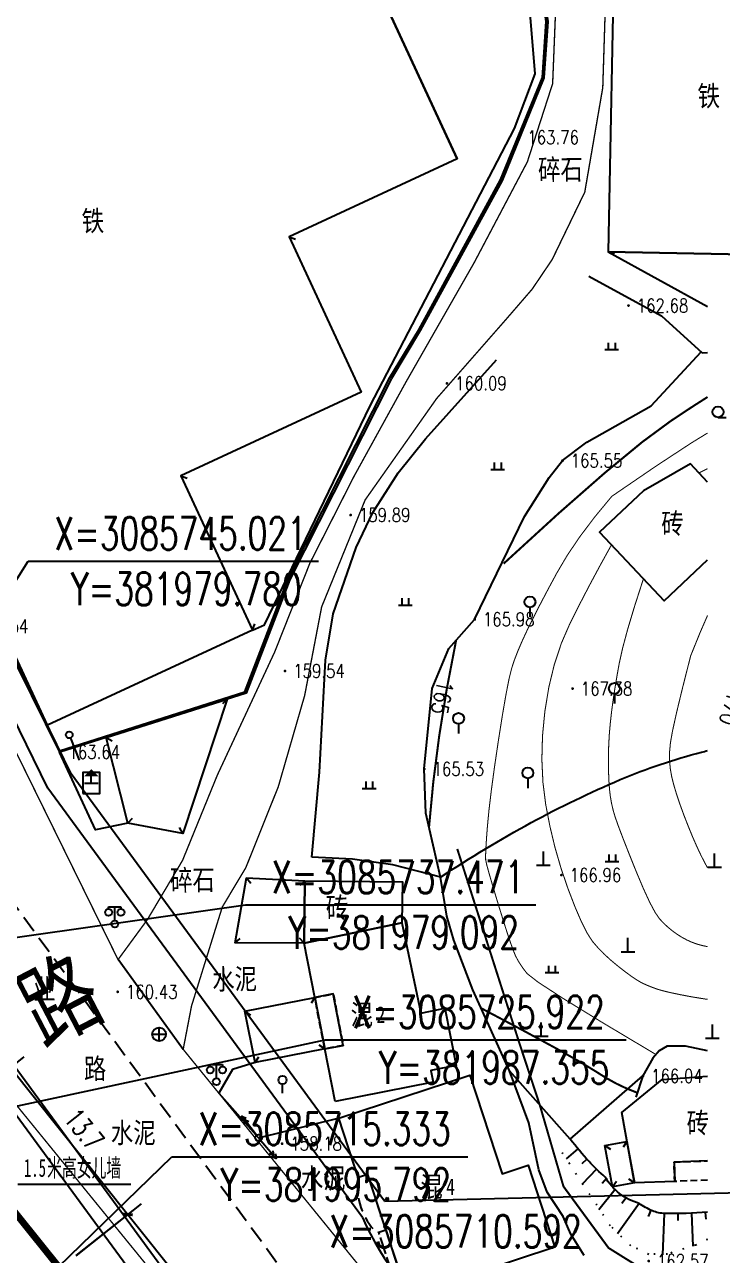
# Model space of a CAD drawing. Extents: x -809667 to 586099, y 3084146 to 3634412.
# Drawn here: x 381993.3 to 382044.3, y 3085716.2 to 3085806.1 of the extents above; entities that cross this region are included whole.
import ezdxf
from ezdxf.enums import TextEntityAlignment as Align

# ---------------------------------------------------------------- set-up
doc = ezdxf.new("R2010")
doc.units = 0
doc.header["$LTSCALE"] = 0.5
doc.header["$PDSIZE"] = 0.2
for name, pattern in [('DASHDOT', [25.4, 12.7, -6.35, 0, -6.35]), ('DASHED', [0.75, 0.5, -0.25]), ('X3', [5, 4, -1]), ('X32', [1.5, 1, -0.5]), ('X39', [3, 2.5, -0.5]), ('X4', [1.6, 0, -1.6]), ('X5', [3, 2, -1])]:
    doc.linetypes.add(name, pattern=pattern)
doc.layers.get('0').update_dxf_attribs({"linetype": 'CONTINUOUS'})
doc.layers.get('Defpoints').update_dxf_attribs({"linetype": 'CONTINUOUS'})
for name, color, linetype in [('0-人行道线', 46, 'CONTINUOUS'), ('DIM_COOR', 3, 'CONTINUOUS'), ('DIM_LEAD', 3, 'CONTINUOUS'), ('dxt', 252, 'CONTINUOUS'), ('GCD', 252, 'CONTINUOUS'), ('PUB_DIM', 3, 'CONTINUOUS'), ('RD-中线', 1, 'DASHDOT'), ('建筑', 7, 'CONTINUOUS'), ('文字', 7, 'CONTINUOUS'), ('道路', 4, 'CONTINUOUS')]:
    doc.layers.add(name, color=color, linetype=linetype)
doc.styles.add('-宋体', font='', dxfattribs={"width": 0.6})
doc.styles.add('_TCH_DIM', font='SIMPLEX', dxfattribs={"bigfont": 'GBCBIG'})
doc.styles.add('_TCH_DIM_T3', font='SIMPLEX', dxfattribs={"width": 0.705882, "bigfont": 'GBCBIG'})
doc.styles.add('DIMST', font='', dxfattribs={"width": 0.8})
doc.styles.add('HZ', font='', dxfattribs={"width": 0.8})
doc.styles.get("Standard").update_dxf_attribs({"font": 'rs.shx', "bigfont": 'hztxt.shx'})
doc.styles.get('-宋体').set_extended_font_data('NSimSun')
doc.styles.get('DIMST').set_extended_font_data('SimSun')
doc.styles.get('HZ').set_extended_font_data('NSimSun')
doc.linetypes.add('10421', pattern='A,2,[150,AAA.SHX,S=1,R=0,X=0,Y=1],1e-11', length=2)
doc.linetypes.add('10422', pattern='A,2,[150,AAA.SHX,S=1,R=0,X=0,Y=1],2,[177,AAA.SHX,S=1,R=0,X=0,Y=0.8],1e-09', length=4)
doc.linetypes.add('1161', pattern='A,0,[149,AAA.SHX,S=0.15,R=0,X=0,Y=0],-1.6', length=1.6)
doc.linetypes.add('444', pattern='A,4.5,[145,AAA.SHX,S=1,R=0,X=0,Y=1],4.5,-0.5,[146,AAA.SHX,S=1,R=0,X=0,Y=0],-0.5', length=10)
doc.dimstyles.new('_TCH_ARCH&&1', dxfattribs={"dimtxt": 1.4875, "dimasz": 0.5, "dimexe": 1.25, "dimexo": 1.5, "dimgap": 0.63125, "dimtad": 1, "dimdec": 1, "dimzin": 0, "dimdsep": 46, "dimtxsty": '_TCH_DIM_T3', "dimblk": 'ARCHTICK', "dimcen": 0.09, "dimclrt": 7, "dimazin": 2, "dimtfac": 1, "dimtdec": 1, "dimtix": 1, "dimtmove": 2, "dimatfit": 3, "dimfxl": 0, "dimtolj": 1, "dimtzin": 0, "dimarcsym": 0})

# ---------------------------------------------------------------- blocks, each defined once
blk = doc.blocks.new('gc025')
for p, q in [((-1, 0), (1, 0)), ((0, 0), (0, 1.04))]:
    blk.add_line(p, q)
blk.add_solid([(0, 2), (1, 1), (-1, 1)])
blk = doc.blocks.new('gc111')
for p, q in [((0, 0), (0, 2)), ((-1, 0), (1, 0))]:
    blk.add_line(p, q)
blk = doc.blocks.new('gc208')
blk.add_line((0, -0.8), (1.2, -0.8))
blk.add_circle((0, 0), 0.8)
blk = doc.blocks.new('gc125')
at = {"color": 0}
blk.add_line((0, 0.8), (0, 2.2), dxfattribs=at)
blk.add_circle((0, 0), 0.8, dxfattribs=at)
blk = doc.blocks.new('gc119')
at = {"color": 0}
for p, q in [((-1, 0), (1, 0)), ((-0.5, 1), (-0.5, 0)), ((0.5, 1), (0.5, 0))]:
    blk.add_line(p, q, dxfattribs=at)
blk = doc.blocks.new('gc325')
blk.add_line((0, 0), (0, 1.3))
blk.add_circle((0, 1.9), 0.6)
blk = doc.blocks.new('gc013a')
at = {"linetype": 'Continuous'}
blk.add_line((0.5, 0), (4, 0), dxfattribs=at)
at = {"linetype": 'Continuous', "flags": 128}
for points in [[(2.77, 0.35), (3.38, 0), (2.77, -0.35)], [(3.39, 0.35), (4, 0), (3.39, -0.35)]]:
    blk.add_lwpolyline(points, dxfattribs=at)
blk = doc.blocks.new('gc170')
at = {"linetype": 'Continuous'}
blk.add_circle((0, 0), 0.5, dxfattribs=at)
blk = doc.blocks.new('gc097')
at = {"color": 0}
for p, q in [((-0.9, 2.2), (-0.9, 2.5)), ((-0.9, 2.5), (0.9, 2.5)), ((0, 0.5), (0, 2.5)), ((0.9, 2.5), (0.9, 2.2))]:
    blk.add_line(p, q, dxfattribs=at)
for centre in [(-0.9, 1.7), (0.9, 1.7), (0, 0)]:
    blk.add_circle(centre, 0.5, dxfattribs=at)
blk = doc.blocks.new('gc013c')
at = {"linetype": 'Continuous'}
blk.add_line((0.5, 0), (4, 0), dxfattribs=at)
at = {"linetype": 'Continuous', "const_width": 0.15, "flags": 128}
blk.add_lwpolyline([(3.775, 0, 1), (3.925, 0, 1)], format="xyb", close=True, dxfattribs=at)
blk = doc.blocks.new('gc043')
for p, q in [((-1, 0), (1, 0)), ((0, -1), (0, 1))]:
    blk.add_line(p, q)
blk.add_circle((0, 0), 1)
blk = doc.blocks.new('GC200')
at = {"color": 0, "linetype": 'Continuous', "const_width": 0.2, "flags": 128}
blk.add_lwpolyline([(-0.1, 0, 1), (0.1, 0, 1)], format="xyb", close=True, dxfattribs=at)
blk = doc.blocks.new('_ArchTick')
at = {"color": 0, "linetype": 'ByBlock', "const_width": 0.4}
blk.add_lwpolyline([(-0.5, -0.5), (0.5, 0.5)], dxfattribs=at)
blk = doc.blocks.new('*D107')
at = {"layer": 'Defpoints', "color": 0, "linetype": 'Continuous', "transparency": 16777216}
for p in [(381995.909, 3085715.205), (382017.026, 3085698.898), (382012.071, 3085694.945)]:
    blk.add_point(p, dxfattribs=at)
at = {"layer": 'PUB_DIM', "color": 0, "linetype": 'Continuous', "lineweight": -2, "transparency": 16777216}
for p, q in [((381997.082, 3085716.14), (382001.841, 3085719.937)), ((382000.864, 3085719.157), (382017.026, 3085698.898)), ((382013.243, 3085695.88), (382018.003, 3085699.677))]:
    blk.add_line(p, q, dxfattribs=at)
at = {"layer": 'PUB_DIM', "color": 0, "linetype": 'Continuous', "lineweight": -2, "transparency": 16777216, "xscale": 0.5, "yscale": 0.5, "zscale": 0.5}
for p, rotation in [((382000.864, 3085719.157), 128.58050783308), ((382017.026, 3085698.898), 308.58050783308)]:
    blk.add_blockref('_ArchTick', p, dxfattribs=dict(at, rotation=rotation))
at = {"layer": 'PUB_DIM', "color": 7, "linetype": 'Continuous', "transparency": 16777216, "insert": (382010.02, 3085709.885), "char_height": 1.4875, "attachment_point": 5, "rotation": 308.58051, "style": '_TCH_DIM_T3'}
blk.add_mtext('\\A1;25.9', dxfattribs=at)
blk = doc.blocks.new('*D108')
at = {"layer": 'Defpoints', "color": 0, "linetype": 'Continuous', "transparency": 16777216}
for p in [(381987.355, 3085725.922), (382000.864, 3085719.157), (381995.906, 3085715.202)]:
    blk.add_point(p, dxfattribs=at)
at = {"layer": 'PUB_DIM', "color": 0, "linetype": 'Continuous', "lineweight": -2, "transparency": 16777216}
for p, q in [((381988.527, 3085726.858), (381993.29, 3085730.657)), ((381992.312, 3085729.877), (382000.864, 3085719.157)), ((381997.079, 3085716.138), (382001.841, 3085719.937))]:
    blk.add_line(p, q, dxfattribs=at)
at = {"layer": 'PUB_DIM', "color": 0, "linetype": 'Continuous', "lineweight": -2, "transparency": 16777216, "xscale": 0.5, "yscale": 0.5, "zscale": 0.5}
for p, rotation in [((381992.312, 3085729.877), 128.5805078336633), ((382000.864, 3085719.157), 308.5805078336633)]:
    blk.add_blockref('_ArchTick', p, dxfattribs=dict(at, rotation=rotation))
at = {"layer": 'PUB_DIM', "color": 7, "linetype": 'Continuous', "transparency": 16777216, "insert": (381997.663, 3085725.375), "char_height": 1.4875, "attachment_point": 5, "rotation": 308.58051, "style": '_TCH_DIM_T3'}
blk.add_mtext('\\A1;13.7', dxfattribs=at)

msp = doc.modelspace()

# ---------------------------------------------------------------- linework, layer by layer
at = {"layer": '0-人行道线', "linetype": 'Continuous', "flags": 128}
for points in [[(382019.612, 3085720.112), (381996.725, 3085751.341), (381939.133, 3085869.211), (381927.493, 3085893.326), (381914.055, 3085921)], [(382022.825, 3085685.277), (381981.257, 3085741.996)], [(382019.612, 3085720.112), (382050.759, 3085720.882)]]:
    msp.add_lwpolyline(points, dxfattribs=at)
at = {"layer": 'DIM_COOR', "color": 3, "linetype": 'Continuous'}
for p, q in [((381979.78, 3085745.021), (381993.568, 3085766.891)), ((381993.568, 3085766.891), (382014.776, 3085766.891)), ((381979.092, 3085737.471), (382009.46, 3085741.783)), ((382009.46, 3085741.783), (382030.668, 3085741.783)), ((381987.355, 3085725.922), (382015.271, 3085731.918)), ((382015.271, 3085731.918), (382037.271, 3085731.918)), ((381995.792, 3085715.333), (382004.06, 3085723.371)), ((382004.06, 3085723.371), (382025.708, 3085723.371))]:
    msp.add_line(p, q, dxfattribs=at)
at = {"layer": 'DIM_LEAD', "linetype": 'Continuous'}
msp.add_line((381992.817, 3085721.373), (382001.063, 3085721.373), dxfattribs=at)
at = {"layer": 'dxt', "color": 252, "linetype": 'Continuous'}
for p, q in [((382012.643, 3085790.6), (382013.113, 3085790.428)), ((382035.938, 3085789.5), (382036.421, 3085789.371)), ((382004.72, 3085773.136), (382005.19, 3085772.964)), ((382009.958, 3085761.842), (382010.13, 3085762.311)), ((382008.119, 3085756.818), (382007.764, 3085756.466)), ((381999.28, 3085754.006), (381999.717, 3085753.762)), ((382000.844, 3085747.75), (382001.187, 3085748.114)), ((382004.875, 3085747), (382004.621, 3085747.43)), ((382009.531, 3085743.75), (382009.843, 3085743.359)), ((382013.785, 3085743.538), (382013.421, 3085743.196)), ((382008.688, 3085739), (382009.072, 3085739.32)), ((382013.739, 3085738.974), (382013.388, 3085739.33)), ((382014.516, 3085734.999), (382014.237, 3085734.584)), ((382009.406, 3085734), (382009.821, 3085733.722)), ((382015.25, 3085731.246), (382014.835, 3085731.525)), ((382010.156, 3085730.25), (382010.434, 3085730.665)), ((382037.319, 3085724.487), (382037.035, 3085724.076)), ((382033.745, 3085723.939, 165.142), (382032.872, 3085723.215, 165.142)), ((382035.713, 3085724.195), (382036.124, 3085723.91)), ((382034.4, 3085723.183, 165.142), (382034.03, 3085722.847, 165.142)), ((382035.096, 3085722.465, 165.142), (382034.046, 3085721.372, 165.142)), ((382035.842, 3085721.799, 165.142), (382035.521, 3085721.415, 165.142)), ((382037.87, 3085721.452), (382037.459, 3085721.737)), ((382036.455, 3085720.963, 165.142), (382035.276, 3085719.483, 165.142)), ((382036.264, 3085721.16), (382036.548, 3085721.571)), ((382038.212, 3085719.96, 165.142), (382036.624, 3085717.742, 165.142)), ((382037.259, 3085720.358, 165.142), (382036.958, 3085719.959, 165.142)), ((382039.078, 3085719.463, 165.142), (382038.872, 3085719.006, 165.142)), ((382040.042, 3085719.223, 165.142), (382039.909, 3085716.189, 165.142)), ((382041.042, 3085719.219, 165.142), (382041.048, 3085718.719, 165.142)), ((382042.042, 3085719.245, 165.142), (382042.142, 3085716.84, 165.142)), ((382043.04, 3085719.302, 165.142), (382043.076, 3085718.803, 165.142))]:
    msp.add_line(p, q, dxfattribs=at)
at = {"layer": 'dxt', "color": 252, "linetype": 'X3', "flags": 128}
for points, const_width in [([(382000.139, 3085737.772), (382002.279, 3085740.692), (382004.853, 3085745.028), (382007.393, 3085751.255), (382011.587, 3085760.262), (382014.148, 3085766.729), (382017.379, 3085773.091), (382021.154, 3085779.945), (382026.141, 3085788.672), (382030.044, 3085796.069), (382031.893, 3085801.792), (382032.099, 3085806.929), (382030.795, 3085816.455), (382029.245, 3085822.716), (382027.467, 3085827.244), (382024.372, 3085833.135), (382020.945, 3085839.219), (382019.401, 3085842.769), (382018.972, 3085846.657), (382018.487, 3085855.274), (382018.004, 3085870.784), (382018.004, 3085875.169)], 0.1), ([(382030.955, 3085727.145), (382029.463, 3085731.667), (382024.924, 3085745.862)], 0.15), ([(382043.21, 3085711.35), (382039.783, 3085714.331), (382035.978, 3085716.703), (382032.685, 3085721.194), (382030.955, 3085727.145)], 0.15)]:
    msp.add_lwpolyline(points, dxfattribs=dict(at, const_width=const_width))
at = {"layer": 'dxt', "color": 252, "linetype": 'Continuous', "flags": 128}
for points in [[(382024.923, 3085796.294), (382012.643, 3085790.6), (382017.906, 3085779.25), (382004.72, 3085773.136), (382009.958, 3085761.842), (381994.986, 3085754.9), (381972.219, 3085804), (382012.656, 3085822.75), (382024.923, 3085796.294)], [(382012.656, 3085822.75), (382024.923, 3085796.294)], [(382036.406, 3085813), (382035.938, 3085789.5), (382052.248, 3085789.175), (382052.688, 3085811.25), (382044.625, 3085812.75)]]:
    msp.add_lwpolyline(points, close=True, dxfattribs=at)
for points, elevation in [([(382012.656, 3085822.75), (382024.923, 3085796.294), (382012.643, 3085790.6), (382017.906, 3085779.25), (382004.72, 3085773.136), (382009.958, 3085761.842), (382010.844, 3085762.25), (382018.563, 3085778.25), (382029.094, 3085798.5), (382030.625, 3085802.5), (382029.781, 3085812.5)], -857.4), ([(382043.21, 3085772.676), (382041.969, 3085774), (382038.53, 3085772.035), (382035.313, 3085769), (382040.031, 3085764), (382043.21, 3085767)], -851.948), ([(382043.21, 3085723.067), (382040.767, 3085722.974), (382040.821, 3085721.564), (382037.87, 3085721.452), (382036.937, 3085726.593), (382039.903, 3085729.017), (382043.21, 3085729.266)], -855.126)]:
    msp.add_lwpolyline(points, dxfattribs=dict(at, elevation=elevation))
at = {"layer": 'dxt', "color": 252, "linetype": '10422', "flags": 128}
msp.add_lwpolyline([(382030.888, 3085810.747), (382031.533, 3085806.339), (382031.257, 3085802.216), (382028.194, 3085794.718), (382022.225, 3085783.747), (382020.107, 3085780.251), (382012.679, 3085765.555), (382009.489, 3085757.254), (381995.896, 3085752.929), (381986.67, 3085771.529)], dxfattribs=at)
at = {"layer": 'dxt', "color": 252, "linetype": '444', "flags": 128}
for points in [[(381995.862, 3085753.037), (382009.403, 3085757.345), (382012.576, 3085765.601), (382020.008, 3085780.305), (382022.127, 3085783.803), (382028.092, 3085794.767), (382031.146, 3085802.241), (382031.419, 3085806.334), (382030.777, 3085810.723)], [(381986.676, 3085771.535), (381995.862, 3085753.037)]]:
    msp.add_lwpolyline(points, dxfattribs=at)
at = {"layer": 'dxt', "color": 252, "linetype": 'Continuous', "flags": 128}
for points, const_width in [([(382004.898, 3085731.216), (382005.508, 3085734.388), (382007.754, 3085741.616), (382009.478, 3085744.501), (382011.846, 3085750.406), (382013.774, 3085757.075), (382015.013, 3085763.545), (382018.194, 3085771.369), (382023.421, 3085778.782), (382028.477, 3085784.547), (382030.396, 3085786.768), (382031.861, 3085788.938), (382034.239, 3085793.856), (382035.555, 3085801.495), (382035.858, 3085811.135)], 0.1), ([(382039.365, 3085730.884), (382035.489, 3085733.198), (382032.641, 3085734.946), (382030.822, 3085736.13), (382030.032, 3085736.749), (382029.772, 3085737.082), (382029.543, 3085737.411), (382029.345, 3085737.735), (382029.178, 3085738.055), (382028.988, 3085738.519), (382028.721, 3085739.281), (382028.378, 3085740.338), (382027.958, 3085741.692), (382027.554, 3085743.028), (382027.259, 3085744.036), (382027.075, 3085744.713), (382027, 3085745.06), (382026.993, 3085745.352), (382027.012, 3085745.861), (382027.057, 3085746.586), (382027.128, 3085747.53), (382027.242, 3085748.71), (382027.413, 3085750.146), (382027.643, 3085751.839), (382027.93, 3085753.788), (382028.229, 3085755.676), (382028.49, 3085757.185), (382028.713, 3085758.314), (382028.9, 3085759.065), (382029.096, 3085759.658), (382029.349, 3085760.317), (382029.659, 3085761.042), (382030.026, 3085761.832), (382030.457, 3085762.711), (382030.963, 3085763.702), (382031.543, 3085764.805), (382032.196, 3085766.02), (382032.965, 3085767.324), (382033.892, 3085768.694), (382034.977, 3085770.131), (382036.22, 3085771.633)], 0.075), ([(382000.139, 3085737.772), (381984.589, 3085769.408)], 0.1), ([(382038.537, 3085765.583), (382038.5, 3085765.522)], 0.075), ([(382022.858, 3085747.435), (382023.17, 3085750.735), (382023.604, 3085754.115), (382024.161, 3085757.575), (382024.842, 3085761.114)], 0.15), ([(382038.058, 3085728.05), (382037.3, 3085728.354), (382036.543, 3085728.715), (382035.788, 3085729.132), (382035.034, 3085729.607), (382033.946, 3085730.272), (382032.19, 3085731.263), (382029.766, 3085732.579), (382026.674, 3085734.22)], 0.15), ([(382041.868, 3085686.008), (382027.002, 3085704.022), (382004.898, 3085731.216)], 0.1), ([(382028.431, 3085683.467), (382017.718, 3085696.414), (381990.89, 3085729.381), (381990.89, 3085729.381)], 0.1)]:
    msp.add_lwpolyline(points, dxfattribs=dict(at, const_width=const_width))
msp.add_lwpolyline([(382052.178, 3085785.66), (382052.248, 3085789.175), (382035.938, 3085789.5), (382043.21, 3085785.495)], dxfattribs=at)
at = {"layer": 'dxt', "color": 252, "linetype": '10421', "flags": 128}
for points in [[(382034.549, 3085787.716), (382039.841, 3085784.814), (382042.821, 3085782.126), (382043.21, 3085782.13)], [(382014.29, 3085745.27), (382014.864, 3085751.476), (382015.3, 3085759.657), (382015.851, 3085763.049), (382017.542, 3085767.879), (382018.759, 3085770.438), (382020.606, 3085773.354), (382022.605, 3085775.824), (382027.784, 3085781.606)], [(382023.712, 3085743.793), (382020.205, 3085744.688), (382017.261, 3085745.119), (382014.289, 3085745.27)]]:
    msp.add_lwpolyline(points, dxfattribs=at)
at = {"layer": 'dxt', "color": 252, "linetype": '10421', "elevation": 157.558, "flags": 128}
msp.add_lwpolyline([(382034.187, 3085716.16), (382033.233, 3085717.699), (382032.653, 3085719.005), (382031.491, 3085720.77), (382030.883, 3085722.422), (382030.157, 3085725.856), (382028.737, 3085729.637), (382026.07, 3085735.56), (382024.681, 3085739.19), (382024.168, 3085740.953), (382023.706, 3085743.795), (382022.618, 3085748.464), (382022.514, 3085751.705), (382023.094, 3085757.594), (382024.297, 3085760.5), (382026.192, 3085762.633), (382029.843, 3085770.158), (382031.638, 3085773.009), (382032.606, 3085774.236), (382034.383, 3085775.59), (382039.101, 3085778.248), (382042.756, 3085782.185)], dxfattribs=at)
at = {"layer": 'dxt', "color": 252, "linetype": 'Continuous'}
for points, const_width in [([(382043.21, 3085778.886), (382042.158, 3085778.215), (382040.536, 3085777.143), (382038.445, 3085775.601), (382035.71, 3085773.348), (382032.332, 3085770.385), (382028.312, 3085766.71)], 0.15), ([(382043.21, 3085776.256), (382042.013, 3085775.521), (382039.426, 3085773.823), (382036.22, 3085771.633)], 0.075), ([(382043.21, 3085773.655), (382042.589, 3085773.338)], 0.075), ([(382043.21, 3085734.87), (382043.071, 3085734.888), (382042.092, 3085735.046), (382041.229, 3085735.209), (382040.514, 3085735.359), (382039.947, 3085735.495), (382039.528, 3085735.618), (382039.193, 3085735.738), (382038.879, 3085735.863), (382038.585, 3085735.993), (382038.312, 3085736.129), (382038.012, 3085736.306), (382037.637, 3085736.56), (382037.187, 3085736.891), (382036.662, 3085737.299), (382036.126, 3085737.746), (382035.641, 3085738.191), (382035.208, 3085738.636), (382034.826, 3085739.08), (382034.446, 3085739.655), (382034.018, 3085740.491), (382033.542, 3085741.588), (382033.019, 3085742.946), (382032.506, 3085744.447), (382032.063, 3085745.973), (382031.691, 3085747.525), (382031.388, 3085749.101), (382031.183, 3085750.72), (382031.105, 3085752.397), (382031.152, 3085754.134), (382031.326, 3085755.93), (382031.618, 3085757.698), (382032.019, 3085759.353), (382032.531, 3085760.894), (382033.152, 3085762.323), (382033.849, 3085763.711), (382034.587, 3085765.132), (382035.366, 3085766.586), (382036.187, 3085768.073)], 0.075), ([(382043.21, 3085738.72), (382042.803, 3085738.807), (382042.395, 3085738.922), (382042.037, 3085739.055), (382041.682, 3085739.218), (382041.327, 3085739.411), (382040.975, 3085739.634), (382040.632, 3085739.882), (382040.306, 3085740.152), (382039.996, 3085740.443), (382039.704, 3085740.755), (382039.384, 3085741.217), (382038.988, 3085741.957), (382038.518, 3085742.977), (382037.972, 3085744.275), (382037.442, 3085745.597), (382037.015, 3085746.684), (382036.692, 3085747.539), (382036.472, 3085748.16), (382036.32, 3085748.668), (382036.198, 3085749.185), (382036.107, 3085749.709), (382036.045, 3085750.241), (382036.006, 3085750.8), (382035.981, 3085751.402), (382035.969, 3085752.048), (382035.97, 3085752.738), (382035.99, 3085753.465), (382036.033, 3085754.222), (382036.1, 3085755.009), (382036.19, 3085755.825), (382036.303, 3085756.674), (382036.435, 3085757.558), (382036.588, 3085758.477), (382036.76, 3085759.431), (382037.006, 3085760.54), (382037.378, 3085761.925), (382037.876, 3085763.586), (382038.5, 3085765.522)], 0.075), ([(382043.21, 3085762.92), (382042.668, 3085761.677), (382041.98, 3085759.98)], 0.075), ([(382043.21, 3085744.487), (382043.014, 3085744.837), (382042.719, 3085745.419), (382042.421, 3085746.055), (382042.117, 3085746.75), (382041.807, 3085747.503), (382041.49, 3085748.315), (382041.194, 3085749.124), (382040.945, 3085749.868), (382040.743, 3085750.546), (382040.589, 3085751.159), (382040.485, 3085751.748), (382040.435, 3085752.353), (382040.439, 3085752.974), (382040.498, 3085753.612), (382040.654, 3085754.494), (382040.953, 3085755.85), (382041.395, 3085757.678), (382041.98, 3085759.98)], 0.075)]:
    msp.add_lwpolyline(points, dxfattribs=dict(at, const_width=const_width))
at = {"layer": 'dxt', "color": 252, "linetype": 'Continuous', "flags": 128}
for points, elevation in [([(382008.119, 3085756.818), (382004.875, 3085747), (382000.844, 3085747.75), (381999.28, 3085754.006)], -859.261), ([(381997.575, 3085749.91), (381998.813, 3085749.923), (381998.798, 3085751.448), (381997.559, 3085751.435)], 160.504), ([(382013.785, 3085743.538), (382013.739, 3085738.974), (382008.688, 3085739), (382009.531, 3085743.75)], 66.132), ([(382013.739, 3085738.974), (382013.785, 3085743.538), (382020.913, 3085743.467), (382020.883, 3085740.46)], 66.132), ([(382016, 3085727.409), (382015.25, 3085731.246), (382016.594, 3085731.509), (382015.86, 3085735.262), (382014.516, 3085734.999), (382013.739, 3085738.974), (382020.883, 3085740.46), (382022.257, 3085733.854), (382024.018, 3085734.22), (382024.85, 3085730.028), (382022.992, 3085729.659), (382023.161, 3085728.809)], 66.132), ([(382015.25, 3085731.246), (382010.156, 3085730.25), (382009.406, 3085734), (382014.516, 3085734.999)], -861.979), ([(382017.686, 3085721.846), (382016.265, 3085726.181), (382025.837, 3085729.32), (382028.195, 3085722.127), (382030.094, 3085722.75), (382032.063, 3085716.75), (382021.283, 3085713.215), (382018.379, 3085722.073)], 62.744), ([(382035.713, 3085724.195), (382037.319, 3085724.487), (382037.87, 3085721.452), (382036.264, 3085721.16)], -855.723)]:
    msp.add_lwpolyline(points, close=True, dxfattribs=dict(at, elevation=elevation))
at = {"layer": 'dxt', "color": 252, "linetype": '1161', "flags": 128}
for points, elevation in [([(382000.844, 3085747.75), (381998.5, 3085747.25), (381995.866, 3085752.94)], -859.261), ([(382033.172, 3085724.653), (382028.737, 3085729.637)], 164.294)]:
    msp.add_lwpolyline(points, dxfattribs=dict(at, elevation=elevation))
at = {"layer": 'dxt', "color": 252, "linetype": '1161', "elevation": 157.558, "flags": 128}
msp.add_lwpolyline([(382023.706, 3085743.795, -0.022497), (382030.335, 3085747.794, -0.024183), (382036.821, 3085750.924, -0.037866), (382042.774, 3085752.933, 0.011426), (382043.21, 3085753.055, 0.011426)], format="xyb", dxfattribs=at)
at = {"layer": 'dxt', "color": 252, "linetype": '1161', "flags": 128}
for points in [[(382004.898, 3085731.216), (382000.139, 3085737.772)], [(382010.156, 3085730.25), (382008.5, 3085729.75), (382007.498, 3085728.016), (382010.406, 3085724.75), (382016.22, 3085726.179)], [(382033.172, 3085724.653), (382038.484, 3085729.275)]]:
    msp.add_lwpolyline(points, dxfattribs=at)
at = {"layer": 'dxt', "color": 252, "linetype": 'X32', "flags": 128}
msp.add_lwpolyline([(382015.25, 3085731.246), (382014.516, 3085734.999), (382015.86, 3085735.262), (382016.594, 3085731.509)], close=True, dxfattribs=at)
at = {"layer": 'dxt', "color": 252, "linetype": '10421'}
msp.add_lwpolyline([(382043.21, 3085731.112), (382041.599, 3085731.455), (382040.263, 3085731.448), (382039.688, 3085731.105), (382039.207, 3085730.564), (382038.49, 3085729.273), (382037.96, 3085727.719)], dxfattribs=at)
at = {"layer": 'dxt', "color": 252, "linetype": 'Continuous'}
msp.add_lwpolyline([(382043.21, 3085719.315, -0.023604), (382040.108, 3085719.221, -0.096267), (382039.177, 3085719.419, -0.055325), (382038.209, 3085719.963, -0.198958), (382035.741, 3085721.884, -0.030792), (382034.551, 3085723.019, -0.023751), (382033.178, 3085724.651)], format="xyb", dxfattribs=at)
at = {"layer": 'dxt', "linetype": 'X4'}
msp.add_lwpolyline([(382043.21, 3085717.329), (382042.334, 3085716.916), (382040.291, 3085716.251), (382038.917, 3085716.236), (382037.604, 3085716.869), (382036.111, 3085718.319), (382032.311, 3085724.092)], dxfattribs=at)
at = {"layer": 'dxt', "color": 252, "linetype": 'X32', "elevation": -855.126, "flags": 128}
msp.add_lwpolyline([(382043.21, 3085721.655), (382040.821, 3085721.564), (382040.767, 3085722.974), (382043.21, 3085723.067)], dxfattribs=at)
at = {"layer": 'dxt', "color": 252, "linetype": 'X5', "elevation": 62.744, "flags": 128}
msp.add_lwpolyline([(382017.686, 3085721.846, 0.23446), (382019.035, 3085717.805), (382019.706, 3085718.025), (382018.379, 3085722.073)], format="xyb", close=True, dxfattribs=at)
at = {"layer": 'dxt', "color": 252, "linetype": 'X39', "flags": 128}
msp.add_lwpolyline([(382019.706, 3085718.025), (382021.283, 3085713.215), (382020.763, 3085713.045), (382019.186, 3085717.854)], close=True, dxfattribs=at)
at = {"layer": 'RD-中线', "ltscale": 3}
msp.add_lwpolyline([(382036.075, 3085683.845), (382038.911, 3085686.555, 0.032219), (382043.27, 3085691.292, 0.041886), (382091.64, 3085762.666, -0.055211), (382112.982, 3085793.862, -0.055211)], format="xyb", dxfattribs=at)
at = {"layer": '建筑', "color": 142, "linetype": 'Continuous', "const_width": 0.5, "flags": 128}
msp.add_lwpolyline([(381931.81, 3085703.704), (381979.092, 3085737.471), (381987.694, 3085725.427), (381995.792, 3085715.333), (382012.173, 3085694.81), (382008.487, 3085685.885), (381934.807, 3085677.468)], close=True, dxfattribs=at)
at = {"layer": '道路', "linetype": 'Continuous', "flags": 128}
for points in [[(382017.999, 3085718.929), (381995.006, 3085750.303), (381937.334, 3085868.337), (381925.693, 3085892.455), (381911.832, 3085921)], [(382024.438, 3085686.459), (381982.87, 3085743.179)]]:
    msp.add_lwpolyline(points, dxfattribs=at)
at = {"layer": '道路', "color": 1, "linetype": 'DASHED', "ltscale": 5, "flags": 128}
msp.add_lwpolyline([(382020.591, 3085703.551), (381988.991, 3085746.669)], dxfattribs=at)
at = {"layer": '道路', "linetype": 'Continuous', "flags": 128}
msp.add_lwpolyline([(382017.999, 3085718.929, 0.577563), (382052.693, 3085715.034, 0.494375)], format="xyb", dxfattribs=at)

# ---------------------------------------------------------------- block references
at = {"layer": 'dxt', "color": 8, "linetype": 'Continuous', "xscale": 0.5, "yscale": 0.5, "zscale": 0.5}
for p in [(382036.2, 3085782.356, 0.714), (382027.876, 3085773.601, 0.714), (382021.121, 3085763.684, 0.715), (382018.486, 3085750.278, 0.714)]:
    msp.add_blockref('gc119', p, dxfattribs=at)
at = {"layer": 'dxt', "color": 252, "linetype": 'Continuous', "xscale": 0.5, "yscale": 0.5}
for name, p in [('gc208', (382043.977, 3085777.797, 0.714)), ('gc170', (381996.568, 3085754.197)), ('gc025', (381998.186, 3085750.679, 0.715)), ('gc025', (381998.186, 3085750.679)), ('gc111', (382031.219, 3085744.681, 0.714)), ('gc111', (382043.72, 3085744.528, 0.714)), ('gc111', (382037.393, 3085738.354, 0.714)), ('gc043', (382003.136, 3085732.314)), ('gc111', (382031.066, 3085732.18, 0.714)), ('gc111', (382043.567, 3085732.027, 0.713)), ('gc325', (382012.151, 3085728.025)), ('gc170', (382010.406, 3085724.75))]:
    msp.add_blockref(name, p, dxfattribs=at)
at = {"layer": 'dxt', "color": 8, "linetype": 'Continuous', "xscale": 0.5, "yscale": 0.5, "rotation": 180}
for p in [(382030.232, 3085763.915, 1.214), (382036.406, 3085757.588, 1.214), (382025.016, 3085755.396, 1.214), (382030.079, 3085751.414, 1.214)]:
    msp.add_blockref('gc125', p, dxfattribs=at)
at = {"layer": 'dxt', "color": 252, "linetype": 'Continuous'}
for name, p, xscale, yscale, rotation in [('gc013c', (381996.568, 3085754.197), 0.4999999999999999, 0.4999999999999999, 291.5900430177332), ('gc013a', (382010.406, 3085724.75), 0.5, 0.5, 127.8144402575459), ('gc013a', (382010.406, 3085724.75), 0.5, 0.5, 310.4395073803323)]:
    msp.add_blockref(name, p, dxfattribs=dict(at, xscale=xscale, yscale=yscale, rotation=rotation))
at = {"layer": 'dxt', "color": 8, "linetype": 'Continuous', "xscale": 0.5, "yscale": 0.5}
for name, p in [('gc119', (382036.241, 3085744.952, 0.714)), ('gc097', (381999.901, 3085740.379)), ('gc119', (382031.839, 3085736.824, 0.714)), ('gc097', (382007.322, 3085728.858))]:
    msp.add_blockref(name, p, dxfattribs=at)
at = {"layer": 'GCD', "color": 8, "linetype": 'Continuous'}
ref = msp.add_blockref('GC200', (382029.444, 3085797.857, 163.758), dxfattribs=dict(at, xscale=0.5, yscale=0.5, zscale=0.5))
ref.add_attrib('height', '163.76', dxfattribs={"linetype": 'Continuous', "height": 1, "width": 0.8}).set_placement((382030.044, 3085797.857, 163.758), align=Align.MIDDLE_LEFT)
ref = msp.add_blockref('GC200', (382037.435, 3085785.57, 162.68), dxfattribs=dict(at, xscale=0.5, yscale=0.5, zscale=0.5))
ref.add_attrib('height', '162.68', dxfattribs={"linetype": 'Continuous', "height": 1, "width": 0.8}).set_placement((382038.035, 3085785.57, 162.68), align=Align.MIDDLE_LEFT)
ref = msp.add_blockref('GC200', (382024.169, 3085779.88, 160.094), dxfattribs=dict(at, xscale=0.5, yscale=0.5, zscale=0.5))
ref.add_attrib('height', '160.09', dxfattribs={"linetype": 'Continuous', "height": 1, "width": 0.8}).set_placement((382024.769, 3085779.88, 160.094), align=Align.MIDDLE_LEFT)
ref = msp.add_blockref('GC200', (382032.612, 3085774.235, 165.551), dxfattribs=dict(at, xscale=0.5, yscale=0.5, zscale=0.5))
ref.add_attrib('height', '165.55', dxfattribs={"linetype": 'Continuous', "height": 1, "width": 0.8}).set_placement((382033.212, 3085774.235, 165.551), align=Align.MIDDLE_LEFT)
ref = msp.add_blockref('GC200', (382017.133, 3085770.258, 159.891), dxfattribs=dict(at, xscale=0.5, yscale=0.5, zscale=0.5))
ref.add_attrib('height', '159.89', dxfattribs={"linetype": 'Continuous', "height": 1, "width": 0.8}).set_placement((382017.733, 3085770.258, 159.891), align=Align.MIDDLE_LEFT)
ref = msp.add_blockref('GC200', (382026.197, 3085762.631, 165.982), dxfattribs=dict(at, xscale=0.5, yscale=0.5, zscale=0.5))
ref.add_attrib('height', '165.98', dxfattribs={"linetype": 'Continuous', "height": 1, "width": 0.8}).set_placement((382026.797, 3085762.631, 165.982), align=Align.MIDDLE_LEFT)
ref = msp.add_blockref('GC200', (381989.21, 3085762.14, 162.544), dxfattribs=dict(at, xscale=0.5, yscale=0.5, zscale=0.5))
ref.add_attrib('height', '162.54', dxfattribs={"linetype": 'Continuous', "height": 1, "width": 0.8}).set_placement((381989.81, 3085762.14, 162.544), align=Align.MIDDLE_LEFT)
ref = msp.add_blockref('GC200', (382012.337, 3085758.862, 159.537), dxfattribs=dict(at, xscale=0.5, yscale=0.5, zscale=0.5))
ref.add_attrib('height', '159.54', dxfattribs={"linetype": 'Continuous', "height": 1, "width": 0.8}).set_placement((382012.937, 3085758.862, 159.537), align=Align.MIDDLE_LEFT)
ref = msp.add_blockref('GC200', (382033.349, 3085757.579, 167.382), dxfattribs=dict(at, xscale=0.5, yscale=0.5, zscale=0.5))
ref.add_attrib('height', '167.38', dxfattribs={"linetype": 'Continuous', "height": 1, "width": 0.8}).set_placement((382033.949, 3085757.579, 167.382), align=Align.MIDDLE_LEFT)
ref = msp.add_blockref('GC200', (381995.916, 3085752.94, 163.642), dxfattribs=dict(at, xscale=0.5, yscale=0.5, zscale=0.5))
ref.add_attrib('height', '163.64', dxfattribs={"linetype": 'Continuous', "height": 1, "width": 0.8}).set_placement((381996.516, 3085752.94, 163.642), align=Align.MIDDLE_LEFT)
ref = msp.add_blockref('GC200', (382022.519, 3085751.703, 165.525), dxfattribs=dict(at, xscale=0.5, yscale=0.5, zscale=0.5))
ref.add_attrib('height', '165.53', dxfattribs={"linetype": 'Continuous', "height": 1, "width": 0.8}).set_placement((382023.119, 3085751.703, 165.525), align=Align.MIDDLE_LEFT)
ref = msp.add_blockref('GC200', (382032.534, 3085743.948, 166.964), dxfattribs=dict(at, xscale=0.5, yscale=0.5, zscale=0.5))
ref.add_attrib('height', '166.96', dxfattribs={"linetype": 'Continuous', "height": 1, "width": 0.8}).set_placement((382033.134, 3085743.948, 166.964), align=Align.MIDDLE_LEFT)
ref = msp.add_blockref('GC200', (382000.115, 3085735.418, 160.426), dxfattribs=dict(at, xscale=0.5, yscale=0.5, zscale=0.5))
ref.add_attrib('height', '160.43', dxfattribs={"linetype": 'Continuous', "height": 1, "width": 0.8}).set_placement((382000.715, 3085735.418, 160.426), align=Align.MIDDLE_LEFT)
ref = msp.add_blockref('GC200', (382038.49, 3085729.273, 166.041), dxfattribs=dict(at, xscale=0.5, yscale=0.5, zscale=0.5))
ref.add_attrib('height', '166.04', dxfattribs={"linetype": 'Continuous', "height": 1, "width": 0.8}).set_placement((382039.09, 3085729.273, 166.041), align=Align.MIDDLE_LEFT)
ref = msp.add_blockref('GC200', (382012.127, 3085724.32, 158.181), dxfattribs=dict(at, xscale=0.5, yscale=0.5, zscale=0.5))
ref.add_attrib('height', '158.18', dxfattribs={"linetype": 'Continuous', "height": 1, "width": 0.8}).set_placement((382012.727, 3085724.32, 158.181), align=Align.MIDDLE_LEFT)
ref = msp.add_blockref('GC200', (382038.914, 3085715.745, 162.57), dxfattribs=dict(at, xscale=0.5, yscale=0.5, zscale=0.5))
ref.add_attrib('height', '162.57', dxfattribs={"linetype": 'Continuous', "height": 1, "width": 0.8}).set_placement((382039.514, 3085715.745, 162.57), align=Align.MIDDLE_LEFT)

# ---------------------------------------------------------------- texts
at = {"layer": 'DIM_COOR', "color": 7, "linetype": 'Continuous', "style": '_TCH_DIM', "width": 0.705882}
for s, p in [('X=3085745.021', (381995.496, 3085767.731)), ('Y=381979.780', (381996.696, 3085763.671)), ('X=3085737.471', (382011.388, 3085742.623)), ('Y=381979.092', (382012.588, 3085738.563)), ('X=3085725.922', (382017.271, 3085732.758)), ('Y=381987.355', (382019.191, 3085728.698)), ('X=3085715.333', (382006.028, 3085724.211)), ('Y=381995.792', (382007.628, 3085720.151)), ('X=3085710.592', (382015.587, 3085716.725))]:
    msp.add_text(s, height=2.38, dxfattribs=at).set_placement(p)
at = {"layer": 'DIM_LEAD', "color": 7, "linetype": 'Continuous', "style": '-宋体', "width": 0.6}
for s, p in [('米高女儿墙', (381994.96, 3085721.898)), ('1.5', (381993.259, 3085721.898))]:
    msp.add_text(s, height=1.3217, dxfattribs=at).set_placement(p)
at = {"layer": 'dxt', "color": 252, "linetype": 'Continuous', "style": 'HZ', "width": 0.8}
for s, p in [('铁', (382044.115, 3085800.895)), ('铁', (381999.123, 3085791.767)), ('砖', (382041.471, 3085769.655)), ('砖', (382016.96, 3085741.586)), ('砖', (382043.324, 3085725.852))]:
    msp.add_text(s, height=1.5, rotation=0.8, dxfattribs=at).set_placement(p, align=Align.MIDDLE_RIGHT)
for s, p in [('碎石', (382032.459, 3085795.551)), ('碎石', (382005.573, 3085743.625)), ('水泥', (382008.653, 3085736.377)), ('水泥', (382015.118, 3085721.807))]:
    msp.add_text(s, height=1.5, rotation=0.8, dxfattribs=at).set_placement(p, align=Align.MIDDLE)
at = {"layer": 'dxt', "color": 252, "linetype": 'Continuous', "width": 0.8}
for s, rotation, p in [('165', 258.28678, (382023.833, 3085756.925, 165)), ('170', 253.72553, (382044.959, 3085756.115, 170))]:
    msp.add_text(s, height=1.2, rotation=rotation, dxfattribs=at).set_placement(p, align=Align.MIDDLE)
at = {"layer": 'dxt', "color": 252, "linetype": 'Continuous', "style": 'HZ', "width": 0.8}
for s, p in [('业', (381993.952, 3085734.838, 0.715)), ('路', (381997.655, 3085729.041, 0.715))]:
    msp.add_text(s, height=1.5, rotation=0.8, dxfattribs=at).set_placement(p)
for p in [(382018.765, 3085733.752), (382023.862, 3085721.174)]:
    msp.add_text('混', height=1.5, dxfattribs=at).set_placement(p, align=Align.MIDDLE_RIGHT)
for s, p in [('2', (382019.015, 3085733.752)), ('4', (382024.112, 3085721.174))]:
    msp.add_text(s, height=1.2, dxfattribs=at).set_placement(p, align=Align.MIDDLE_LEFT)
msp.add_text('水泥', height=1.5, dxfattribs=at).set_placement((382001.25, 3085725.146), align=Align.MIDDLE)
at = {"layer": '文字', "linetype": 'Continuous', "insert": (381969.229, 3085780.185, 0.716), "char_height": 5, "width": 162.80629, "attachment_point": 1, "rotation": 27.48335, "style": 'DIMST'}
msp.add_mtext('{\\fSimHei|b0|i0|c134|p49;老\\P\\P\\P虎\\P\\P\\P路}', dxfattribs=at)

# ---------------------------------------------------------------- dimensions: what is measured, and where the dimension line sits
at = {"layer": 'PUB_DIM', "linetype": 'Continuous'}
for p1, p2, distance, picture, middle in [((381987.355, 3085725.922), (381995.906, 3085715.202), 6.342, '*D108', (381997.663, 3085725.375)), ((381995.909, 3085715.205), (382012.071, 3085694.945), 6.339, '*D107', (382010.02, 3085709.885))]:
    dim = msp.add_aligned_dim(p1=p1, p2=p2, distance=distance, dimstyle='_TCH_ARCH&&1', dxfattribs=at)
    dim.commit()
    dim.dimension.update_dxf_attribs({"geometry": picture, "text_midpoint": middle})

doc.saveas('drawing.dxf')
